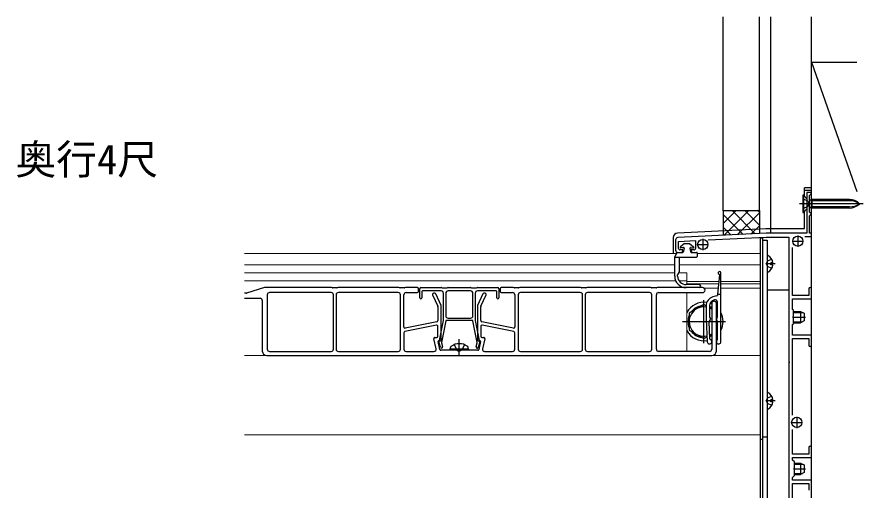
# Model space of a CAD drawing. Units: millimetres, scale not verified. Extents: x -1050 to 1050, y -1566 to 1557.
# Drawn here: x 374.1 to 747.8, y 804.4 to 1013.3 of the extents above; entities that cross this region are included whole.
import ezdxf
from ezdxf.enums import TextEntityAlignment as Align

# ---------------------------------------------------------------- set-up
doc = ezdxf.new("R2010")
doc.units = ezdxf.units.MM
doc.header["$LTSCALE"] = 8
for name, color, linetype in [('0-2_USER1', 3, 'Continuous'), ('0-3_YKK_11', 7, 'Continuous'), ('0-5_YKK_13', 4, 'Continuous'), ('0-8_YSS_K', 3, 'Continuous')]:
    doc.layers.add(name, color=color, linetype=linetype)
doc.layers.add('0-4_YKK_12', color=2, linetype='Continuous', lineweight=18)
doc.styles.add('ＭＳ ゴシック', font='')
doc.styles.get('ＭＳ ゴシック').set_extended_font_data('MS Gothic')

msp = doc.modelspace()

# ---------------------------------------------------------------- linework, layer by layer
at = {"layer": '0-3_YKK_11'}
for p, q in [((719, 916.801), (719, 911.801)), ((665, 914.85), (665, 910.301)), ((674.5, 912.801), (679.5, 912.801)), ((677, 915.301), (677, 910.301)), ((716.5, 914.301), (721.5, 914.301)), ((716, 834.301), (721, 834.301)), ((718.5, 836.801), (718.5, 831.801))]:
    msp.add_line(p, q, dxfattribs=at)
for points in [[(722.059, 916.301), (725, 916.301), (725, 917.801), (724.2, 917.801), (724.2, 925.501), (724.5, 925.801), (725, 926.301), (724.5, 926.801), (724.2, 927.101), (724.2, 934.501), (724.5, 934.801), (725, 935.301), (724.5, 935.801), (723, 935.801), (723, 931.26), (723.12, 931.076), (723.12, 930.527), (723, 930.343), (723, 917.801), (705, 917.801), (665.95, 915.849)], [(679.385, 914.819), (705.042, 916.101), (715, 916.101), (715, 861.26), (715.12, 861.076), (715.12, 860.527), (715, 860.343), (715, 791.26)], [(666.3, 911.101), (666.3, 914.164), (673.8, 914.539), (673.8, 911.101)], [(666, 909.301), (668, 909.301), (668, 910.804), (667.072, 910.527)], [(673.052, 910.52), (672, 910.787), (672, 909.301), (674.7, 909.301)], [(723.8, 893.201), (723.8, 890.301), (716.7, 890.301), (716.7, 911.429)], [(725, 868.401), (725, 872.801), (716.7, 872.801), (716.7, 877.501), (717, 877.801), (717, 880.343), (716.88, 880.527), (716.88, 881.076), (717, 881.26), (717, 883.801), (716.7, 884.101), (716.7, 888.801), (725, 888.801), (725, 893.201)], [(716.7, 837.464), (716.7, 871.301), (723.8, 871.301), (723.8, 868.401)], [(723.8, 823.201), (723.8, 820.301), (716.7, 820.301), (716.7, 831.139)], [(725, 804.401), (725, 808.801), (716.7, 808.801), (716.7, 810.001), (717.5, 810.801), (717.5, 813.343), (717.38, 813.527), (717.38, 814.076), (717.5, 814.26), (717.5, 816.801), (716.7, 817.601), (716.7, 818.801), (725, 818.801), (725, 823.201)], [(723.8, 773.201), (723.8, 770.301), (716.7, 770.301), (716.7, 807.301), (723.8, 807.301), (723.8, 804.401)]]:
    msp.add_lwpolyline(points, dxfattribs=at)
for centre, radius, start, end in [((666, 914.85), 1, 92.86241, 180), ((666, 910.301), 1, 180.00001, 269.99999), ((666.9, 911.101), 0.6, 179.99999, 286.64594), ((673.2, 911.101), 0.6, 255.7557, 359.99999), ((724.4, 893.201), 0.6, 90.00001, 179.99999), ((724.4, 893.201), 0.6, 0.00001, 89.99999), ((724.4, 868.401), 0.6, 180.00001, 269.99999), ((724.4, 868.401), 0.6, 270.00001, 359.99999), ((724.4, 823.201), 0.6, 90.00001, 179.99999), ((724.4, 823.201), 0.6, 0.00001, 89.99999)]:
    msp.add_arc(centre, radius, start, end, dxfattribs=at)
at = {"layer": '0-4_YKK_12'}
for p, q in [((474.659, 908.801), (665.317, 908.801)), ((674.55, 908.801), (702.5, 908.801)), ((702.5, 907.301), (702.5, 828.801)), ((474.659, 903.801), (664.617, 903.801)), ((666.617, 903.801), (702.5, 903.801)), ((664.617, 900.301), (474.659, 900.301)), ((665.035, 896.801), (474.659, 896.801)), ((670, 900.301), (666.38, 900.301)), ((670, 896.801), (666.505, 896.801)), ((670, 895.101), (670, 900.301)), ((670, 896.501), (684.071, 896.501)), ((670, 895.528), (683.972, 895.528)), ((677.562, 893.501), (683.764, 893.501)), ((685, 896.501), (702.5, 896.501)), ((685, 895.528), (702.5, 895.528)), ((685, 893.501), (702.5, 893.501)), ((670, 865.601), (670, 891.301)), ((474.659, 863.801), (702.5, 863.801)), ((474.659, 828.801), (702.5, 828.801))]:
    msp.add_line(p, q, dxfattribs=at)
msp.add_lwpolyline([(638.445, 743.801), (702.5, 743.801), (702.5, 908.801)], dxfattribs=at)
at = {"layer": '0-5_YKK_13'}
for p, q in [((723, 933.051), (721.45, 934.601)), ((721.45, 934.601), (721.45, 927.001)), ((722, 936.801), (722, 937.801)), ((725, 937.801), (722, 937.801)), ((722, 936.801), (725, 936.801)), ((722, 934.051), (722, 936.801)), ((725, 936.801), (725, 937.801)), ((747.798, 930.801), (719.69, 930.801)), ((723.416, 931.946), (721.2, 933.051)), ((723.416, 931.946), (724.025, 930.801)), ((723.416, 929.656), (724.025, 930.801)), ((724.2, 932.515), (725.238, 932.701)), ((725.238, 932.126), (724.2, 932.38)), ((741.819, 932.701), (725.238, 932.701)), ((725.238, 932.701), (725.238, 928.901)), ((741.819, 932.126), (725.238, 932.126)), ((723.416, 929.656), (721.2, 928.551)), ((721.2, 927.001), (721.45, 927.001)), ((723, 928.551), (721.45, 927.001)), ((722, 919.826), (722, 927.551)), ((725.238, 929.476), (724.2, 929.223)), ((724.2, 929.088), (725.238, 928.901)), ((741.819, 929.476), (725.238, 929.476)), ((741.819, 928.901), (725.238, 928.901)), ((704.927, 919.799), (665.854, 917.893)), ((722, 919.801), (705.024, 919.801)), ((664, 915.921), (664, 914.897)), ((703.5, 742.801), (703.5, 915.801)), ((664, 914.897), (664, 908.801)), ((668.9, 913.301), (667.134, 911.739)), ((668.9, 913.301), (667.134, 911.739)), ((668.9, 913.301), (671.2, 913.301)), ((671.2, 913.301), (672.966, 911.739)), ((703.5, 742.801), (703.5, 914.801)), ((703.5, 914.801), (705.5, 914.801)), ((705.5, 914.801), (705.5, 742.801)), ((664.617, 907.301), (665.483, 909.157)), ((665.709, 909.301), (668.109, 909.301)), ((668.455, 911.445), (667.331, 911.303)), ((668.782, 911.069), (668.35, 909.486)), ((671.318, 911.069), (671.75, 909.486)), ((671.645, 911.445), (672.769, 911.303)), ((671.991, 909.301), (674.3, 909.301)), ((674.55, 909.051), (674.55, 907.551)), ((664.617, 898.801), (664.617, 907.301)), ((666.617, 907.301), (666.617, 900.794)), ((671.789, 907.301), (674.3, 907.301)), ((705.042, 904.301), (705.651, 905.446)), ((705.042, 904.301), (705.651, 903.156)), ((705.5, 907.897), (705.5, 900.706)), ((709, 904.301), (705.5, 904.301)), ((707.466, 906.351), (705.651, 905.446)), ((707.978, 904.726), (707.1, 904.726)), ((665.958, 899.57), (666.577, 900.644)), ((707.466, 902.251), (705.651, 903.156)), ((665.917, 898.801), (665.917, 899.42)), ((684.372, 899.447), (683.5, 890.916)), ((685, 869.916), (685, 900.316)), ((483.427, 893.779), (475.573, 891.324)), ((512.927, 893.801), (483.576, 893.801)), ((513.43, 893.673), (513.07, 893.78)), ((515.427, 893.651), (513.573, 893.651)), ((515.93, 893.78), (515.57, 893.673)), ((542.677, 893.801), (516.073, 893.801)), ((543.18, 893.673), (542.82, 893.78)), ((545.177, 893.651), (543.323, 893.651)), ((545.68, 893.78), (545.32, 893.673)), ((551, 893.801), (545.823, 893.801)), ((551.5, 892.101), (551.5, 893.301)), ((552, 889.301), (552, 893.301)), ((552.5, 893.801), (561.427, 893.801)), ((561.57, 893.78), (561.93, 893.673)), ((562.073, 893.651), (563.927, 893.651)), ((564.07, 893.673), (564.43, 893.78)), ((564.573, 893.801), (574.427, 893.801)), ((574.57, 893.78), (574.93, 893.673)), ((575.073, 893.651), (576.927, 893.651)), ((577.07, 893.673), (577.43, 893.78)), ((577.573, 893.801), (586.5, 893.801)), ((587, 893.301), (587, 889.301)), ((587.5, 893.301), (587.5, 892.101)), ((593.177, 893.801), (588, 893.801)), ((593.68, 893.673), (593.32, 893.78)), ((595.677, 893.651), (593.823, 893.651)), ((596.18, 893.78), (595.82, 893.673)), ((622.927, 893.801), (596.323, 893.801)), ((623.43, 893.673), (623.07, 893.78)), ((625.427, 893.651), (623.573, 893.651)), ((625.93, 893.78), (625.57, 893.673)), ((653.927, 893.801), (626.073, 893.801)), ((654.43, 893.673), (654.07, 893.78)), ((656.427, 893.651), (654.573, 893.651)), ((656.93, 893.78), (656.57, 893.673)), ((676.9, 893.801), (657.073, 893.801)), ((675.461, 895.101), (669.617, 895.101)), ((675.461, 893.801), (669.617, 893.801)), ((475.424, 891.301), (474.659, 891.301)), ((484.7, 890.601), (484.7, 866.601)), ((512.9, 891.601), (485.7, 891.601)), ((513.9, 866.601), (513.9, 890.601)), ((515.1, 890.601), (515.1, 866.601)), ((542.5, 891.601), (516.1, 891.601)), ((543.5, 866.601), (543.5, 890.601)), ((545, 876.411), (545, 890.601)), ((546, 891.601), (551, 891.601)), ((553, 892.001), (553, 889.301)), ((561.5, 892.301), (553.3, 892.301)), ((557.674, 890.595), (559.955, 885.575)), ((558.678, 891.301), (558.129, 891.301)), ((561.455, 885.9), (559.133, 891.008)), ((562.5, 879.331), (562.5, 891.301)), ((563.5, 891.301), (563.5, 881.301)), ((575.5, 881.301), (575.5, 891.301)), ((576.5, 891.301), (576.5, 879.331)), ((585.7, 892.301), (577.5, 892.301)), ((579.867, 891.008), (577.545, 885.889)), ((579.045, 885.565), (581.327, 890.595)), ((580.871, 891.301), (580.322, 891.301)), ((586, 889.301), (586, 892.001)), ((588, 891.601), (593, 891.601)), ((594, 890.601), (594, 876.411)), ((595.5, 890.601), (595.5, 866.601)), ((622.9, 891.601), (596.5, 891.601)), ((623.9, 866.601), (623.9, 890.601)), ((625.1, 890.601), (625.1, 866.601)), ((653.5, 891.601), (626.1, 891.601)), ((654.5, 866.601), (654.5, 890.601)), ((656.5, 866.601), (656.5, 890.601)), ((657.5, 891.601), (676.9, 891.601)), ((683.278, 890.156), (681.465, 889.67)), ((683.5, 890.916), (685, 890.916)), ((683.5, 890.916), (683.5, 890.446)), ((474.659, 889.101), (481.5, 889.101)), ((482.5, 888.101), (482.5, 865.801)), ((561.5, 870.601), (561.5, 885.693)), ((577.5, 885.683), (577.5, 870.601)), ((677.5, 869.301), (677.5, 888.301)), ((678.5, 885.73), (677.5, 886.307)), ((678.5, 885.807), (678.5, 879.916)), ((680, 885.846), (680, 880.89)), ((681, 886.801), (681, 866.601)), ((681.853, 888.261), (682.241, 888.365)), ((683, 865.801), (683, 886.801)), ((683.5, 880.89), (683.5, 887.399)), ((560, 885.368), (560, 879.211)), ((579, 879.211), (579, 885.358)), ((680.75, 884.431), (680, 884.864)), ((683.5, 882.843), (683, 883.132)), ((717, 883.301), (720.1, 883.301)), ((717, 882.868), (721.02, 882.868)), ((720.1, 883.301), (721.8, 882.501)), ((720.1, 883.301), (720.1, 878.301)), ((721.8, 882.501), (721.8, 879.101)), ((559.598, 878.721), (545.598, 875.921)), ((560.737, 870.485), (562.494, 879.272)), ((563.472, 879.06), (561.579, 869.6)), ((575.234, 879.301), (563.766, 879.301)), ((564.5, 880.301), (574.5, 880.301)), ((577.421, 869.6), (575.528, 879.06)), ((576.506, 879.272), (578.263, 870.485)), ((593.402, 875.921), (579.402, 878.721)), ((668, 878.801), (687, 878.801)), ((678.5, 879.916), (679.001, 869.866)), ((680.14, 871.124), (679.761, 878.728)), ((683.5, 870.89), (683.5, 878.941)), ((716.7, 880.801), (722.3, 880.801)), ((717, 878.734), (721.02, 878.734)), ((717, 878.301), (720.1, 878.301)), ((721.8, 879.101), (720.1, 878.301)), ((559.402, 877.152), (545.402, 874.352)), ((560, 872.301), (560, 876.662)), ((579, 876.662), (579, 872.301)), ((593.598, 874.352), (579.598, 877.152)), ((683, 874.471), (683.5, 874.76)), ((545, 873.862), (545, 866.601)), ((559.284, 866.833), (558.248, 871.186)), ((558.734, 871.801), (559.5, 871.801)), ((569.5, 863.656), (569.5, 871.001)), ((579.5, 871.801), (580.266, 871.801)), ((580.752, 871.186), (579.716, 866.833)), ((594, 866.601), (594, 873.862)), ((680.058, 872.773), (680.75, 873.172)), ((560.909, 866.486), (560.088, 869.932)), ((560.38, 870.301), (561.2, 870.301)), ((561.12, 867.463), (560.414, 869.912)), ((561.585, 869.458), (562.08, 867.74)), ((565.5, 866.601), (565.641, 867.404)), ((573.5, 866.601), (573.359, 867.404)), ((576.92, 867.74), (577.415, 869.458)), ((577.8, 870.301), (578.62, 870.301)), ((578.586, 869.912), (577.88, 867.463)), ((578.912, 869.932), (578.091, 866.486)), ((484.5, 863.801), (681, 863.801)), ((485.7, 865.601), (512.9, 865.601)), ((516.1, 865.601), (542.5, 865.601)), ((546, 865.601), (558.311, 865.601)), ((568.98, 866.101), (561.395, 866.101)), ((573.5, 866.601), (565.5, 866.601)), ((565.5, 866.601), (565.588, 866.101)), ((573.412, 866.101), (565.588, 866.101)), ((577.605, 866.101), (570.02, 866.101)), ((573.5, 866.601), (573.412, 866.101)), ((580.689, 865.601), (593, 865.601)), ((596.5, 865.601), (622.9, 865.601)), ((626.1, 865.601), (653.5, 865.601)), ((680, 865.601), (657.5, 865.601)), ((705.042, 843.801), (705.651, 844.946)), ((705.5, 847.397), (705.5, 840.206)), ((707.466, 845.851), (705.651, 844.946)), ((705.042, 843.801), (705.651, 842.656)), ((709, 843.801), (705.5, 843.801)), ((707.466, 841.751), (705.651, 842.656)), ((707.978, 844.226), (707.1, 844.226)), ((703.5, 826.801), (702.5, 826.801)), ((705.5, 827.801), (703.5, 827.801)), ((717.5, 816.301), (720.1, 816.301)), ((717.5, 815.868), (721.02, 815.868)), ((720.1, 816.301), (721.8, 815.501)), ((720.1, 816.301), (720.1, 811.301)), ((721.8, 815.501), (721.8, 812.101)), ((717.2, 813.801), (722.3, 813.801)), ((717.5, 811.734), (721.02, 811.734)), ((717.5, 811.301), (720.1, 811.301)), ((721.8, 812.101), (720.1, 811.301))]:
    msp.add_line(p, q, dxfattribs=at)
for points in [[(665, 728.801), (725, 728.801), (725, 936.801)], [(721.45, 934.601), (721.2, 934.601), (721.2, 927.001)], [(702.5, 742.801), (702.5, 915.801), (703.5, 915.801)], [(664.617, 907.301), (666.824, 907.301), (671.789, 907.301)], [(707.978, 903.876), (707.1, 903.876), (707.1, 904.726)], [(574.5, 892.301), (569.5, 892.301), (564.5, 892.301)], [(705.5, 892.801), (715, 892.801), (715, 772.801)], [(677.5, 886.307), (671, 882.554), (671, 875.049), (677.5, 871.296), (678.89, 872.098)], [(567.2, 868.581), (568.355, 866.264), (569.5, 865.656)], [(571.8, 868.581), (570.645, 866.264), (569.5, 865.656)], [(707.978, 843.376), (707.1, 843.376), (707.1, 844.226)]]:
    msp.add_lwpolyline(points, dxfattribs=at)
for centre in [(719, 914.301), (677, 912.801), (718.5, 834.301)]:
    msp.add_circle(centre, 2.25, dxfattribs=at)
for centre, radius, start, end in [((741.819, 926.701), 6, 43.10467, 90), ((741.819, 924.222), 7.904, 56.3423, 90), ((741.819, 934.901), 6, 270, 316.89533), ((741.819, 937.38), 7.904, 270, 303.6577), ((705.024, 917.801), 2, 90, 92.7927), ((666, 915.897), 2, 92.7927, 180), ((665.709, 909.051), 0.25, 90, 155), ((667.3, 911.551), 0.25, 131.51167, 277.19497), ((668.109, 909.551), 0.25, 270, 344.74763), ((668.493, 911.148), 0.3, 344.74763, 97.19497), ((671.607, 911.148), 0.3, 82.80503, 195.25237), ((671.991, 909.551), 0.25, 195.25237, 270), ((672.8, 911.551), 0.25, 262.80503, 48.48833), ((674.3, 909.051), 0.25, 0, 90), ((705.654, 907.897), 0.154, 62.71904, 180), ((703.8, 904.301), 4.2, 5.80773, 62.71904), ((674.3, 907.551), 0.25, 270, 0), ((666.317, 900.794), 0.3, 330, 0), ((684.4, 900.316), 0.6, 0, 248.76355), ((705.654, 900.706), 0.154, 180, 297.28096), ((703.8, 904.301), 4.2, 297.28096, 354.19227), ((669.617, 898.801), 5, 180, 270), ((666.217, 899.42), 0.3, 150, 180), ((669.617, 898.801), 3.7, 180, 270), ((684.074, 899.477), 0.3, 354.16057, 68.76355), ((483.576, 893.301), 0.5, 90, 107.35402), ((512.927, 893.301), 0.5, 73.30076, 90), ((513.573, 894.151), 0.5, 253.30076, 270), ((515.427, 894.151), 0.5, 270, 286.69924), ((516.073, 893.301), 0.5, 90, 106.69924), ((542.677, 893.301), 0.5, 73.30076, 90), ((543.323, 894.151), 0.5, 253.30076, 270), ((545.177, 894.151), 0.5, 270, 286.69924), ((545.823, 893.301), 0.5, 90, 106.69924), ((551, 893.301), 0.5, 0, 90), ((552.5, 893.301), 0.5, 90, 180), ((561.427, 893.301), 0.5, 73.30076, 90), ((562.073, 894.151), 0.5, 253.30076, 270), ((563.927, 894.151), 0.5, 270, 286.69924), ((564.573, 893.301), 0.5, 90, 106.69924), ((574.427, 893.301), 0.5, 73.30076, 90), ((575.073, 894.151), 0.5, 253.30076, 270), ((576.927, 894.151), 0.5, 270, 286.69924), ((577.573, 893.301), 0.5, 90, 106.69924), ((586.5, 893.301), 0.5, 0, 90), ((588, 893.301), 0.5, 90, 180), ((593.177, 893.301), 0.5, 73.30076, 90), ((593.823, 894.151), 0.5, 253.30076, 270), ((595.677, 894.151), 0.5, 270, 286.69924), ((596.323, 893.301), 0.5, 90, 106.69924), ((622.927, 893.301), 0.5, 73.30076, 90), ((623.573, 894.151), 0.5, 253.30076, 270), ((625.427, 894.151), 0.5, 270, 286.69924), ((626.073, 893.301), 0.5, 90, 106.69924), ((653.927, 893.301), 0.5, 73.30076, 90), ((654.573, 894.151), 0.5, 253.30076, 270), ((656.427, 894.151), 0.5, 270, 286.69924), ((657.073, 893.301), 0.5, 90, 106.69924), ((675.461, 894.451), 0.65, 270, 90), ((676.9, 892.701), 1.1, 270, 90), ((475.424, 891.801), 0.5, 270, 287.35402), ((485.7, 890.601), 1, 90, 180), ((512.9, 890.601), 1, 0, 90), ((516.1, 890.601), 1, 90, 180), ((542.5, 890.601), 1, 360, 90), ((546, 890.601), 1, 90, 180), ((551, 892.101), 0.5, 270, 0), ((553.3, 892.001), 0.3, 90, 180), ((558.129, 890.801), 0.5, 90, 204.44395), ((558.678, 890.801), 0.5, 24.44395, 90), ((561.5, 891.301), 1, 0, 90), ((564.5, 891.301), 1, 90, 180), ((574.5, 891.301), 1, 0, 90), ((577.5, 891.301), 1, 90, 180), ((580.322, 890.801), 0.5, 90, 155.5983), ((580.871, 890.801), 0.5, 335.5983, 90), ((585.7, 892.001), 0.3, 360, 90), ((588, 892.101), 0.5, 180, 270), ((593, 890.601), 1, 0, 90), ((596.5, 890.601), 1, 90, 180), ((622.9, 890.601), 1, 0, 90), ((626.1, 890.601), 1, 90, 180), ((653.5, 890.601), 1, 0, 90), ((657.5, 890.601), 1, 90, 180), ((682.5, 885.807), 4, 105.00061, 180), ((683.2, 890.446), 0.3, 285.00061, 0), ((481.5, 888.101), 1, 0, 90), ((552.5, 889.301), 0.5, 180, 270), ((552.5, 889.301), 0.5, 270, 0), ((561, 885.693), 0.5, 0, 24.44395), ((578, 885.683), 0.5, 155.5983, 180), ((586.5, 889.301), 0.5, 180, 270), ((586.5, 889.301), 0.5, 270, 0), ((677.5, 878.801), 8.5, 81.51814, 151.92751), ((677.5, 878.801), 7.05, 97.21814, 142.78186), ((677.5, 878.801), 7.05, 81.84564, 82.78186), ((682.5, 885.846), 2.5, 104.9981, 180), ((677.5, 878.801), 8.5, 65.68426, 71.38473), ((682, 886.801), 1, 0, 180), ((682.5, 887.399), 1, 0, 105), ((559.5, 885.368), 0.5, 360, 24.44395), ((579.5, 885.358), 0.5, 155.5983, 180), ((677.5, 878.801), 6.5, 81.15033, 282.1895), ((677.5, 878.801), 7.05, 60.23433, 69.23067), ((677.5, 878.801), 6.5, 57.42103, 67.38037), ((677.5, 878.801), 8.5, 45.09913, 49.67978), ((677.5, 878.801), 7.05, 37.21814, 38.72644), ((677.5, 878.801), 6.5, 22.61986, 32.20423), ((677.5, 878.801), 8.5, 331.92717, 28.07283), ((559.5, 879.211), 0.5, 281.30993, 0), ((562.2, 879.331), 0.3, 348.69007, 0), ((563.766, 879.001), 0.3, 90, 168.69007), ((564.5, 881.301), 1, 180, 270), ((574.5, 881.301), 1, 270, 360), ((575.234, 879.001), 0.3, 11.30993, 90), ((576.8, 879.331), 0.3, 180, 191.30993), ((579.5, 879.211), 0.5, 180, 258.69007), ((677.5, 878.801), 7.05, 157.21814, 202.78186), ((680.06, 878.743), 0.3, 115.53345, 182.85544), ((679.5, 879.916), 1, 295.53345, 54.31467), ((680.2, 880.89), 0.2, 180, 234.31467), ((684, 879.916), 1, 125.68533, 234.31467), ((683.3, 880.89), 0.2, 305.68533, 0), ((683.3, 878.941), 0.2, 0, 54.31467), ((545.5, 876.411), 0.5, 180, 281.30993), ((559.5, 876.662), 0.5, 0, 101.30993), ((579.5, 876.662), 0.5, 78.69007, 180), ((593.5, 876.411), 0.5, 258.69007, 0), ((677.5, 878.801), 8.5, 208.07249, 279.98007), ((677.5, 878.801), 7.05, 217.21814, 262.78186), ((677.5, 878.801), 6.5, 327.79577, 337.38014), ((677.5, 878.801), 7.05, 321.27356, 322.78186), ((545.5, 873.862), 0.5, 101.30993, 180), ((558.734, 871.301), 0.5, 90, 193.3925), ((559.5, 872.301), 0.5, 270, 0), ((579.5, 872.301), 0.5, 180, 270), ((580.266, 871.301), 0.5, 346.6075, 90), ((593.5, 873.862), 0.5, 0, 78.69007), ((677.5, 878.801), 7.05, 277.21814, 281.45555), ((680, 869.916), 1, 182.85544, 70.23557), ((677.5, 878.801), 6.5, 293.14751, 302.57897), ((677.5, 878.801), 7.05, 291.50325, 299.76567), ((680.44, 871.139), 0.3, 182.85544, 250.23557), ((677.5, 878.801), 8.5, 290.13, 294.31574), ((677.5, 878.801), 8.5, 310.32022, 314.90087), ((684, 869.916), 1, 125.68533, 360), ((683.3, 870.89), 0.2, 305.68533, 0), ((560.38, 870.001), 0.3, 90, 193.3925), ((560.7, 870.002), 0.3, 114.827, 197.33887), ((560.442, 870.543), 0.3, 296.01796, 348.69007), ((561.6, 867.601), 0.5, 196.079, 16.079), ((561.2, 870.601), 0.3, 270, 0), ((561.874, 869.541), 0.3, 168.69007, 196.079), ((566.528, 867.248), 0.9, 122.05588, 170), ((569.5, 862.501), 6.5, 57.94412, 122.05588), ((572.472, 867.248), 0.9, 10, 57.94412), ((577.4, 867.601), 0.5, 163.921, 343.921), ((577.126, 869.541), 0.3, 343.921, 11.30993), ((577.8, 870.601), 0.3, 180, 270), ((578.558, 870.543), 0.3, 191.30993, 243.98204), ((578.3, 870.002), 0.3, 342.66113, 65.173), ((578.62, 870.001), 0.3, 346.6075, 90), ((484.5, 865.801), 2, 180, 270), ((485.7, 866.601), 1, 180, 270), ((512.9, 866.601), 1, 270, 0), ((516.1, 866.601), 1, 180, 270), ((542.5, 866.601), 1, 270, 360), ((546, 866.601), 1, 180, 270), ((558.311, 866.601), 1, 270, 13.3925), ((561.395, 866.601), 0.5, 193.3925, 270), ((568.98, 865.801), 0.3, 30, 90), ((569.5, 866.101), 0.3, 210, 330), ((570.02, 865.801), 0.3, 90, 150), ((577.605, 866.601), 0.5, 270, 346.6075), ((580.689, 866.601), 1, 166.6075, 270), ((593, 866.601), 1, 270, 0), ((596.5, 866.601), 1, 180, 270), ((622.9, 866.601), 1, 270, 0), ((626.1, 866.601), 1, 180, 270), ((653.5, 866.601), 1, 270, 0), ((657.5, 866.601), 1, 180, 270), ((680, 866.601), 1, 270, 0), ((681, 865.801), 2, 270, 0), ((705.654, 847.397), 0.154, 62.71904, 180), ((703.8, 843.801), 4.2, 5.80773, 62.71904), ((703.8, 843.801), 4.2, 297.28096, 354.19227), ((705.654, 840.206), 0.154, 180, 297.28096)]:
    msp.add_arc(centre, radius, start, end, dxfattribs=at)
at = {"layer": '0-8_YSS_K'}
for p, q in [((686, 927.801), (686, 1013.301)), ((702, 927.801), (702, 1013.301)), ((707, 917.801), (707, 1013.301)), ((725, 593.472), (725, 1013.301)), ((725, 993.301), (745, 993.301)), ((725, 993.301), (745, 936.159)), ((686, 927.801), (686, 916.851)), ((686, 927.743), (686.058, 927.801)), ((686, 922.086), (691.715, 927.801)), ((686.444, 916.874), (697.372, 927.801)), ((700.171, 917.56), (689.93, 927.801)), ((692.399, 917.171), (702, 926.772)), ((702, 921.388), (695.587, 927.801)), ((702, 927.045), (701.243, 927.801)), ((694.784, 917.291), (686, 926.074)), ((689.396, 917.021), (686, 920.417)), ((698.354, 917.469), (702, 921.116))]:
    msp.add_line(p, q, dxfattribs=at)
for points in [[(745, 693.301), (725, 693.301), (725, 993.301)], [(686, 927.801), (702, 927.801), (702, 917.651)]]:
    msp.add_lwpolyline(points, dxfattribs=at)

# ---------------------------------------------------------------- texts
at = {"layer": '0-2_USER1', "style": 'ＭＳ ゴシック'}
msp.add_text('奥行4尺', height=13.2, dxfattribs=at).set_placement((373.466, 939.823), align=Align.BOTTOM_LEFT)

doc.saveas('drawing.dxf')
